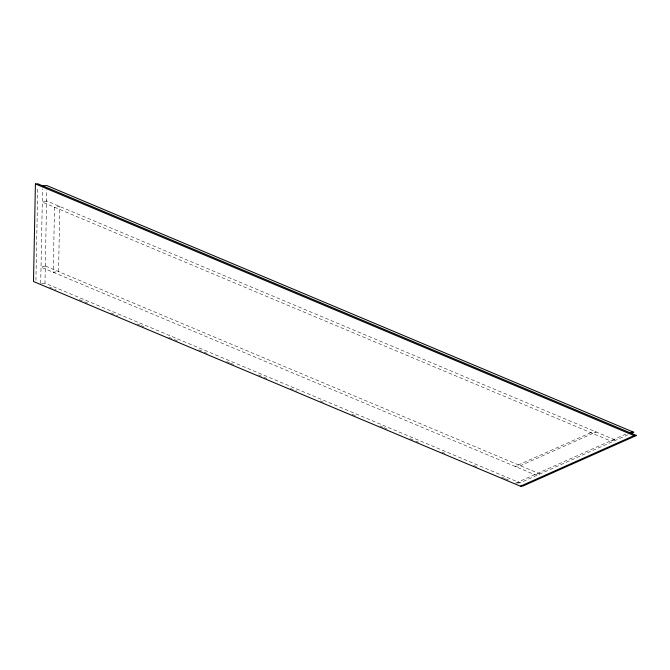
<?xml version="1.0" encoding="UTF-8"?>
<svg xmlns="http://www.w3.org/2000/svg" width="670" height="670" viewBox="0 0 670 670"><rect width="100%" height="100%" fill="white"/><g stroke="black" fill="none" stroke-linecap="round" stroke-linejoin="round"><path stroke-width="0.5" stroke-dasharray="3.35 2.51" d="M35.92 280.345L37.755 186.905M40.703 283.402L42.553 188.865M628.024 434.755L520.02 482.852L44.974 283.159L46.808 189.669M515.749 483.095L628.485 432.912M41.557 283.351L44.974 283.159M516.604 483.053L520.02 482.852M49.396 287.062L56.146 289.892M79.244 299.607L87.971 303.267M111.044 312.974L117.786 315.805M137.057 323.911L139.955 325.126M140.918 325.528L145.817 327.588M168.857 337.278L177.634 340.963M198.73 349.832L207.398 353.475M226.669 361.582L229.567 362.797M230.53 363.199L235.488 365.284M258.469 374.949L267.305 378.659M290.269 388.315L297.011 391.146M320.335 400.953L325.159 402.98M352.152 414.328L356.976 416.355M380.116 426.078L383.005 427.301M383.969 427.703L388.793 429.73M410.007 438.649L414.822 440.676M415.794 441.078L418.683 442.292M441.823 452.024L446.647 454.051M473.64 465.399L476.538 466.613M501.604 477.149L504.493 478.372M505.456 478.774L508.354 479.988M54.521 207.214L53.248 272.271L58.55 271.568L59.823 206.511L54.521 207.214M590.806 432.653L515.079 466.421L520.381 465.709L596.116 431.949L590.806 432.653M46.582 200.941L42.294 202.08L610.42 440.902L615.73 440.198L46.582 200.941M45.309 265.998L41.029 267.137L534.694 474.661L540.003 473.958L45.309 265.998"/><path stroke-width="1" d="M35.418 183.932L33.5 281.517L520.414 486.211L522.818 486.068L636.5 435.467L37.813 183.789L35.418 183.932L634.096 435.601L636.5 435.467M520.414 486.211L634.096 435.601M630.864 433.498L633.703 432.25L46.883 185.565L42.62 185.808M629.431 432.493L633.703 432.25"/></g></svg>
